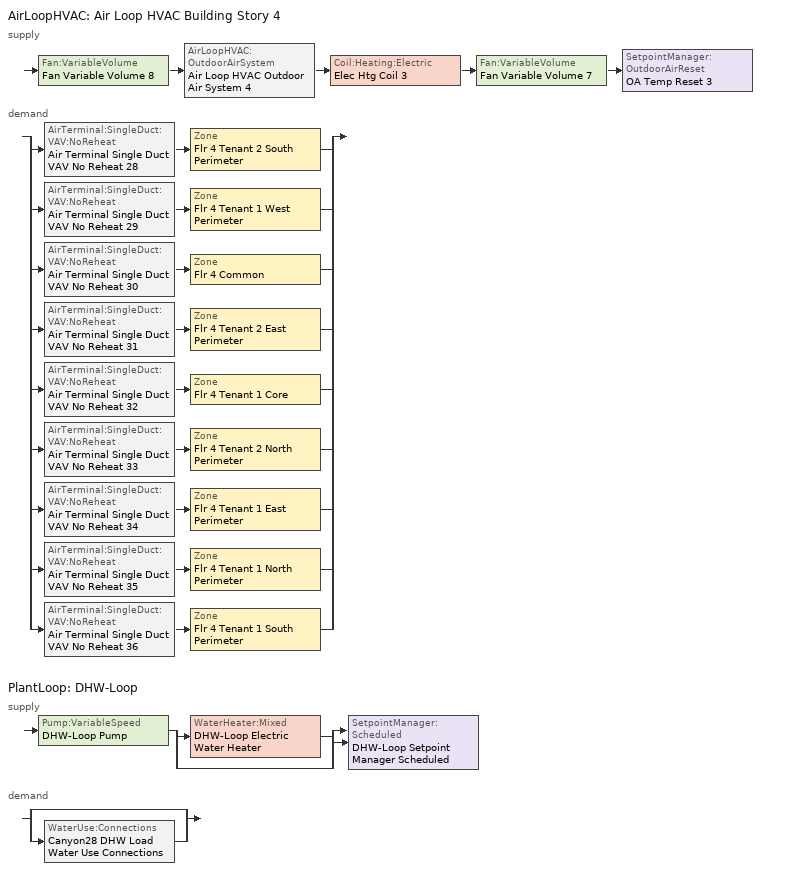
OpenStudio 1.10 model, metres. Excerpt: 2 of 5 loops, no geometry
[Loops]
AirLoopHVAC 'Air Loop HVAC Building Story 4'
 supply: Fan:VariableVolume 'Fan Variable Volume 8' > AirLoopHVAC:OutdoorAirSystem 'Air Loop HVAC Outdoor Air System 4' > Coil:Heating:Electric 'Elec Htg Coil 3' > Fan:VariableVolume 'Fan Variable Volume 7' > SetpointManager:OutdoorAirReset 'OA Temp Reset 3'
 demand: split
  | AirTerminal:SingleDuct:VAV:NoReheat 'Air Terminal Single Duct VAV No Reheat 28' > Zone 'Flr 4 Tenant 2 South Perimeter'
  | AirTerminal:SingleDuct:VAV:NoReheat 'Air Terminal Single Duct VAV No Reheat 29' > Zone 'Flr 4 Tenant 1 West Perimeter'
  | AirTerminal:SingleDuct:VAV:NoReheat 'Air Terminal Single Duct VAV No Reheat 30' > Zone 'Flr 4 Common'
  | AirTerminal:SingleDuct:VAV:NoReheat 'Air Terminal Single Duct VAV No Reheat 31' > Zone 'Flr 4 Tenant 2 East Perimeter'
  | AirTerminal:SingleDuct:VAV:NoReheat 'Air Terminal Single Duct VAV No Reheat 32' > Zone 'Flr 4 Tenant 1 Core'
  | AirTerminal:SingleDuct:VAV:NoReheat 'Air Terminal Single Duct VAV No Reheat 33' > Zone 'Flr 4 Tenant 2 North Perimeter'
  | AirTerminal:SingleDuct:VAV:NoReheat 'Air Terminal Single Duct VAV No Reheat 34' > Zone 'Flr 4 Tenant 1 East Perimeter'
  | AirTerminal:SingleDuct:VAV:NoReheat 'Air Terminal Single Duct VAV No Reheat 35' > Zone 'Flr 4 Tenant 1 North Perimeter'
  | AirTerminal:SingleDuct:VAV:NoReheat 'Air Terminal Single Duct VAV No Reheat 36' > Zone 'Flr 4 Tenant 1 South Perimeter'
PlantLoop 'DHW-Loop'
 supply: Pump:VariableSpeed 'DHW-Loop Pump' > split
  | WaterHeater:Mixed 'DHW-Loop Electric Water Heater'
  | bypass
  join > SetpointManager:Scheduled 'DHW-Loop Setpoint Manager Scheduled'
 demand: split
  | bypass
  | WaterUse:Connections 'Canyon28 DHW Load Water Use Connections'
[SizingPeriod:DesignDay]
Denver Intl Ap Ann Clg .4% Condns Enth=>MDB: Maximum Dry-Bulb Temperature {C}=27; Daily Dry-Bulb Temperature Range {deltaC}=15.2; Humidity Indicating Conditions at Maximum Dry-Bulb {BasedOnField A3}=58300; Barometric Pressure {Pa}=83011; Wind Speed {m/s}=4.2; Wind Direction {deg}=80; Sky Clearness=0; Rain Indicator=0; Snow Indicator=0; Day of Month=21; Month=7; Day Type=SummerDesignDay; Daylight Saving Time Indicator=0; Humidity Indicating Type=Enthalpy; Dry-Bulb Temperature Range Modifier Type=DefaultMultipliers; Solar Model Indicator=ASHRAETau; ASHRAE Taub=0.424; ASHRAE Taud=2.012
[Sizing:Zone] Zone Cooling Design Supply Air Temperature {C}=14; Zone Heating Design Supply Air Temperature {C}=40; Zone Cooling Design Supply Air Humidity Ratio {kg-H2O/kg-air}=0.0085; Zone Heating Design Supply Air Humidity Ratio {kg-H2O/kg-air}=0.008; Heating Design Air Flow Method=DesignDay
Name | Cooling Design Air Flow Method
Flr 4 Tenant 1 South Perimeter; Flr 4 Tenant 1 West Perimeter; Flr 4 Tenant 1 North Perimeter; Flr 4 Tenant 1 Core; Flr 4 Tenant 2 North Perimeter; Flr 4 Tenant 2 East Perimeter; Flr 4 Tenant 2 South Perimeter; Flr 4 Tenant 1 East Perimeter | DesignDay
Flr 4 Common
[Zone equipment]
Flr 4 Tenant 1 South Perimeter: Air Terminal Single Duct VAV No Reheat 36, Flr 4 Tenant 1 South Perimeter VRF terminal
Flr 4 Tenant 1 West Perimeter: Air Terminal Single Duct VAV No Reheat 29, Flr 4 Tenant 1 West Perimeter VRF terminal
Flr 4 Tenant 1 North Perimeter: Air Terminal Single Duct VAV No Reheat 35, Flr 4 Tenant 1 North Perimeter VRF terminal
Flr 4 Tenant 1 Core: Air Terminal Single Duct VAV No Reheat 32, Flr 4 Tenant 1 Core VRF terminal
Flr 4 Common: Air Terminal Single Duct VAV No Reheat 30, Flr 4 Common VRF terminal
Flr 4 Tenant 2 North Perimeter: Air Terminal Single Duct VAV No Reheat 33, Flr 4 Tenant 2 North Perimeter VRF terminal
Flr 4 Tenant 2 East Perimeter: Air Terminal Single Duct VAV No Reheat 31, Flr 4 Tenant 2 East Perimeter VRF terminal
Flr 4 Tenant 2 South Perimeter: Air Terminal Single Duct VAV No Reheat 28, Flr 4 Tenant 2 South Perimeter VRF terminal
Flr 4 Tenant 1 East Perimeter: Air Terminal Single Duct VAV No Reheat 34, Flr 4 Tenant 1 East Perimeter VRF terminal
[AirLoopHVAC]
Air Loop HVAC Building Story 4: Availability Schedule=Office Ventilation Schedule; Availability Manager=Availability Manager Night Cycle 4; Design Supply Air Flow Rate {m3/s}=AutoSize
[AvailabilityManager:NightCycle]
Availability Manager Night Cycle 4: Control Type=CycleOnAnyZoneFansOnly
[Sizing:System]
Air Loop HVAC Building Story 4: Type of Load to Size On=VentilationRequirement; Design Outdoor Air Flow Rate {m3/s}=Autosize; Minimum System Air Flow Ratio=0.3; Preheat Design Temperature {C}=7; Preheat Design Humidity Ratio {kg-H2O/kg-Air}=0.008; Precool Design Temperature {C}=12.8; Precool Design Humidity Ratio {kg-H2O/kg-Air}=0.008; Central Cooling Design Supply Air Temperature {C}=12.8; Central Heating Design Supply Air Temperature {C}=16.7; Sizing Option=NonCoincident; 100% Outdoor Air in Cooling=Yes; 100% Outdoor Air in Heating=Yes; Central Cooling Design Supply Air Humidity Ratio {kg-H2O/kg-Air}=0.0085; Central Heating Design Supply Air Humidity Ratio {kg-H2O/kg-Air}=0.008; Cooling Design Air Flow Method=DesignDay; Cooling Design Air Flow Rate {m3/s}=0; Heating Design Air Flow Method=DesignDay; Heating Design Air Flow Rate {m3/s}=0; System Outdoor Air Method=ZoneSum; Zone Maximum Outdoor Air Fraction=1; Cooling Supply Air Flow Rate Per Floor Area {m3/s-m2}=0.00996765; Cooling Fraction of Autosized Cooling Supply Air Flow Rate=1; Cooling Supply Air Flow Rate Per Unit Cooling Capacity {m3/s-W}=3.94755e-05; Heating Supply Air Flow Rate Per Floor Area {m3/s-m2}=0.00996765; Heating Fraction of Autosized Heating Supply Air Flow Rate=1; Heating Fraction of Autosized Cooling Supply Air Flow Rate=1; Heating Supply Air Flow Rate Per Unit Heating Capacity {m3/s-W}=3.15882e-05; Cooling Design Capacity Method=CoolingDesignCapacity; Cooling Design Capacity {W}=Autosize; Cooling Design Capacity Per Floor Area {W/m2}=234.7; Fraction of Autosized Cooling Design Capacity=1; Heating Design Capacity Method=HeatingDesignCapacity; Heating Design Capacity {W}=Autosize; Heating Design Capacity Per Floor Area {W/m2}=157; Fraction of Autosized Heating Design Capacity=1; Central Cooling Capacity Control Method=OnOff
[Fan:VariableVolume] Availability Schedule=Always On Discrete; Fan Efficiency=0.6; Maximum Flow Rate {m3/s}=Autosize; Fan Power Minimum Flow Rate Input Method=FixedFlowRate; Fan Power Minimum Flow Fraction=0.6; Fan Power Minimum Air Flow Rate {m3/s}=0; Motor Efficiency=0.9; Motor In Airstream Fraction=1; Fan Power Coefficient 1=0.0407599; Fan Power Coefficient 2=0.088045; Fan Power Coefficient 3=-0.0729261; Fan Power Coefficient 4=0.94374; Fan Power Coefficient 5=0
Name | Pressure Rise {Pa}
Fan Variable Volume 7 | 511.758
Fan Variable Volume 8 | 793.225
[Controller:OutdoorAir]
Controller Outdoor Air 4: Minimum Outdoor Air Flow Rate {m3/s}=autosize; Maximum Outdoor Air Flow Rate {m3/s}=autosize; Economizer Control Type=NoEconomizer; Economizer Control Action Type=ModulateFlow; Economizer Maximum Limit Dry-Bulb Temperature {C}=28; Economizer Maximum Limit Enthalpy {J/kg}=64000; Economizer Minimum Limit Dry-Bulb Temperature {C}=-100; Lockout Type=NoLockout; Minimum Limit Type=FixedMinimum; Minimum Fraction of Outdoor Air Schedule=Always On Discrete; Maximum Fraction of Outdoor Air Schedule=Always On Discrete; Controller Mechanical Ventilation=Controller Mechanical Ventilation 4; High Humidity Control=No; Heat Recovery Bypass Control Type=BypassWhenOAFlowGreaterThanMinimum
[Controller:MechanicalVentilation]
Controller Mechanical Ventilation 4: Availability Schedule=Office Ventilation Schedule; System Outdoor Air Method=ZoneSum
[AirLoopHVAC:OutdoorAirSystem]
Air Loop HVAC Outdoor Air System 4: Controller=Controller Outdoor Air 4
[AirTerminal:SingleDuct:VAV:NoReheat] Availability Schedule=Always On Discrete; Maximum Air Flow Rate {m3/s}=autosize; Zone Minimum Air Flow Input Method=Constant; Constant Minimum Air Flow Fraction=0.3; Control For Outdoor Air=No
Air Terminal Single Duct VAV No Reheat 28; Air Terminal Single Duct VAV No Reheat 29; Air Terminal Single Duct VAV No Reheat 30; Air Terminal Single Duct VAV No Reheat 31; Air Terminal Single Duct VAV No Reheat 32; Air Terminal Single Duct VAV No Reheat 33; Air Terminal Single Duct VAV No Reheat 34; Air Terminal Single Duct VAV No Reheat 35; Air Terminal Single Duct VAV No Reheat 36
[ZoneHVAC:TerminalUnit:VariableRefrigerantFlow] Terminal Unit Availability schedule=Always On Discrete; Supply Air Flow Rate During Cooling Operation {m3/s}=autosize; Supply Air Flow Rate When No Cooling is Needed {m3/s}=0; Supply Air Flow Rate During Heating Operation {m3/s}=autosize; Supply Air Flow Rate When No Heating is Needed {m3/s}=0; Outdoor Air Flow Rate During Cooling Operation {m3/s}=0; Outdoor Air Flow Rate During Heating Operation {m3/s}=0; Outdoor Air Flow Rate When No Cooling or Heating is Needed {m3/s}=0; Supply Air Fan Operating Mode Schedule=Cycling Fan Mode Always Zero; Zone Terminal Unit On Parasitic Electric Energy Use {W}=30; Zone Terminal Unit Off Parasitic Electric Energy Use {W}=20; Rated Total Heating Capacity Sizing Ratio {W/W}=1
Name | Supply Air Fan | Cooling Coil | Heating Coil
Flr 4 Tenant 2 South Perimeter VRF terminal | Flr 4 Tenant 2 South Perimeter VRF fan | Flr 4 Tenant 2 South Perimeter VRF cooling coil | Flr 4 Tenant 2 South Perimeter VRF heating coil
Flr 4 Tenant 1 West Perimeter VRF terminal | Flr 4 Tenant 1 West Perimeter VRF fan | Flr 4 Tenant 1 West Perimeter VRF cooling coil | Flr 4 Tenant 1 West Perimeter VRF heating coil
Flr 4 Common VRF terminal | Flr 4 Common VRF fan | Flr 4 Common VRF cooling coil | Flr 4 Common VRF heating coil
Flr 4 Tenant 2 East Perimeter VRF terminal | Flr 4 Tenant 2 East Perimeter VRF fan | Flr 4 Tenant 2 East Perimeter VRF cooling coil | Flr 4 Tenant 2 East Perimeter VRF heating coil
Flr 4 Tenant 1 Core VRF terminal | Flr 4 Tenant 1 Core VRF fan | Flr 4 Tenant 1 Core VRF cooling coil | Flr 4 Tenant 1 Core VRF heating coil
Flr 4 Tenant 2 North Perimeter VRF terminal | Flr 4 Tenant 2 North Perimeter VRF fan | Flr 4 Tenant 2 North Perimeter VRF cooling coil | Flr 4 Tenant 2 North Perimeter VRF heating coil
Flr 4 Tenant 1 East Perimeter VRF terminal | Flr 4 Tenant 1 East Perimeter VRF fan | Flr 4 Tenant 1 East Perimeter VRF cooling coil | Flr 4 Tenant 1 East Perimeter VRF heating coil
Flr 4 Tenant 1 North Perimeter VRF terminal | Flr 4 Tenant 1 North Perimeter VRF fan | Flr 4 Tenant 1 North Perimeter VRF cooling coil | Flr 4 Tenant 1 North Perimeter VRF heating coil
Flr 4 Tenant 1 South Perimeter VRF terminal | Flr 4 Tenant 1 South Perimeter VRF fan | Flr 4 Tenant 1 South Perimeter VRF cooling coil | Flr 4 Tenant 1 South Perimeter VRF heating coil
[Coil:Cooling:DX:VariableRefrigerantFlow] Availability Schedule=Always On Discrete; Rated Total Cooling Capacity {W}=autosize; Rated Sensible Heat Ratio=autosize; Rated Air Flow Rate {m3/s}=autosize
Name | Cooling Capacity Ratio Modifier Function of Temperature Curve | Cooling Capacity Modifier Curve Function of Flow Fraction
Flr 4 Tenant 2 South Perimeter VRF cooling coil | VRFTUCoolCapFT 27 | VRFACCoolCapFFF 27
Flr 4 Tenant 1 West Perimeter VRF cooling coil | VRFTUCoolCapFT 28 | VRFACCoolCapFFF 28
Flr 4 Common VRF cooling coil | VRFTUCoolCapFT 29 | VRFACCoolCapFFF 29
Flr 4 Tenant 2 East Perimeter VRF cooling coil | VRFTUCoolCapFT 30 | VRFACCoolCapFFF 30
Flr 4 Tenant 1 Core VRF cooling coil | VRFTUCoolCapFT 31 | VRFACCoolCapFFF 31
Flr 4 Tenant 2 North Perimeter VRF cooling coil | VRFTUCoolCapFT 32 | VRFACCoolCapFFF 32
Flr 4 Tenant 1 East Perimeter VRF cooling coil | VRFTUCoolCapFT 33 | VRFACCoolCapFFF 33
Flr 4 Tenant 1 North Perimeter VRF cooling coil | VRFTUCoolCapFT 34 | VRFACCoolCapFFF 34
Flr 4 Tenant 1 South Perimeter VRF cooling coil | VRFTUCoolCapFT 35 | VRFACCoolCapFFF 35
[Coil:Heating:DX:VariableRefrigerantFlow] Availability Schedule=Always On Discrete; Rated Total Heating Capacity {W}=autosize; Rated Air Flow Rate {m3/s}=autosize
Name | Heating Capacity Ratio Modifier Function of Temperature Curve | Heating Capacity Modifier Function of Flow Fraction Curve
Flr 4 Tenant 2 South Perimeter VRF heating coil | Coil Heating DX Variable Refrigerant Flow 1 VRFTUHeatCAPFT 27 | Coil Heating DX Variable Refrigerant Flow 1 VRFACCoolCapFFF 27
Flr 4 Tenant 1 West Perimeter VRF heating coil | Coil Heating DX Variable Refrigerant Flow 1 VRFTUHeatCAPFT 28 | Coil Heating DX Variable Refrigerant Flow 1 VRFACCoolCapFFF 28
Flr 4 Common VRF heating coil | Coil Heating DX Variable Refrigerant Flow 1 VRFTUHeatCAPFT 29 | Coil Heating DX Variable Refrigerant Flow 1 VRFACCoolCapFFF 29
Flr 4 Tenant 2 East Perimeter VRF heating coil | Coil Heating DX Variable Refrigerant Flow 1 VRFTUHeatCAPFT 30 | Coil Heating DX Variable Refrigerant Flow 1 VRFACCoolCapFFF 30
Flr 4 Tenant 1 Core VRF heating coil | Coil Heating DX Variable Refrigerant Flow 1 VRFTUHeatCAPFT 31 | Coil Heating DX Variable Refrigerant Flow 1 VRFACCoolCapFFF 31
Flr 4 Tenant 2 North Perimeter VRF heating coil | Coil Heating DX Variable Refrigerant Flow 1 VRFTUHeatCAPFT 32 | Coil Heating DX Variable Refrigerant Flow 1 VRFACCoolCapFFF 32
Flr 4 Tenant 1 East Perimeter VRF heating coil | Coil Heating DX Variable Refrigerant Flow 1 VRFTUHeatCAPFT 33 | Coil Heating DX Variable Refrigerant Flow 1 VRFACCoolCapFFF 33
Flr 4 Tenant 1 North Perimeter VRF heating coil | Coil Heating DX Variable Refrigerant Flow 1 VRFTUHeatCAPFT 34 | Coil Heating DX Variable Refrigerant Flow 1 VRFACCoolCapFFF 34
Flr 4 Tenant 1 South Perimeter VRF heating coil | Coil Heating DX Variable Refrigerant Flow 1 VRFTUHeatCAPFT 35 | Coil Heating DX Variable Refrigerant Flow 1 VRFACCoolCapFFF 35
[Fan:OnOff] Availability Schedule=Always On Discrete; Fan Efficiency=0.5; Pressure Rise {Pa}=375; Maximum Flow Rate {m3/s}=autosize; Motor Efficiency=0.8; Motor In Airstream Fraction=1
Name | Fan Power Ratio Function of Speed Ratio Curve | Fan Efficiency Ratio Function of Speed Ratio Curve
Flr 4 Tenant 2 South Perimeter VRF fan | Fan On Off Power Curve 27 | Fan On Off Efficiency Curve 27
Flr 4 Tenant 1 West Perimeter VRF fan | Fan On Off Power Curve 28 | Fan On Off Efficiency Curve 28
Flr 4 Common VRF fan | Fan On Off Power Curve 29 | Fan On Off Efficiency Curve 29
Flr 4 Tenant 2 East Perimeter VRF fan | Fan On Off Power Curve 30 | Fan On Off Efficiency Curve 30
Flr 4 Tenant 1 Core VRF fan | Fan On Off Power Curve 31 | Fan On Off Efficiency Curve 31
Flr 4 Tenant 2 North Perimeter VRF fan | Fan On Off Power Curve 32 | Fan On Off Efficiency Curve 32
Flr 4 Tenant 1 East Perimeter VRF fan | Fan On Off Power Curve 33 | Fan On Off Efficiency Curve 33
Flr 4 Tenant 1 North Perimeter VRF fan | Fan On Off Power Curve 34 | Fan On Off Efficiency Curve 34
Flr 4 Tenant 1 South Perimeter VRF fan | Fan On Off Power Curve 35 | Fan On Off Efficiency Curve 35
[Coil:Heating:Electric]
Elec Htg Coil 3: Availability Schedule=Always On Discrete 1
[SetpointManager:OutdoorAirReset]
OA Temp Reset 3: Control Variable=Temperature; Setpoint at Outdoor Low Temperature {C}=32.2222; Outdoor Low Temperature {C}=-28.8889; Setpoint at Outdoor High Temperature {C}=10; Outdoor High Temperature {C}=-6.66667
[WaterHeater:Mixed]
DHW-Loop Electric Water Heater: Tank Volume {m3}=0.757082; Setpoint Temperature Schedule=DHW-Loop-Temp-Schedule; Deadband Temperature Difference {deltaC}=2; Maximum Temperature Limit {C}=82.22; Heater Control Type=Cycle; Heater Maximum Capacity {W}=5000; Heater Fuel Type=Electricity; Heater Thermal Efficiency=1; Off Cycle Parasitic Fuel Consumption Rate {W}=0; Off Cycle Parasitic Fuel Type=Electricity; Off Cycle Parasitic Heat Fraction to Tank=0.8; On Cycle Parasitic Fuel Consumption Rate {W}=0; On Cycle Parasitic Fuel Type=Electricity; Ambient Temperature Indicator=Schedule; Ambient Temperature Schedule=DHW-Loop Electric Water Heater-Ambient-Temp-Schedule; Off Cycle Loss Coefficient to Ambient Temperature {W/K}=2.11398; On Cycle Loss Coefficient to Ambient Temperature {W/K}=2.11398; Use Side Effectiveness=1; Source Side Effectiveness=1; Use Side Design Flow Rate {m3/s}=autosize; Source Side Design Flow Rate {m3/s}=autosize; Indirect Water Heating Recovery Time {hr}=1.5
[PlantLoop]
DHW-Loop: Maximum Loop Temperature {C}=100; Minimum Loop Temperature {C}=0; Plant Loop Volume {m3}=Autocalculate; Load Distribution Scheme=Optimal
[Sizing:Plant]
DHW-Loop: Loop Type=Heating; Design Loop Exit Temperature {C}=57.2222; Loop Design Temperature Difference {deltaC}=47.2222; Sizing Option=NonCoincident; Zone Timesteps in Averaging Window=1; Coincident Sizing Factor Mode=None
[Pump:VariableSpeed]
DHW-Loop Pump: Rated Pump Head {Pa}=0; Motor Efficiency=1; Coefficient 1 of the Part Load Performance Curve=1; Coefficient 2 of the Part Load Performance Curve=0; Coefficient 3 of the Part Load Performance Curve=0; Coefficient 4 of the Part Load Performance Curve=0; Pump Control Type=Intermittent
[SetpointManager:Scheduled]
DHW-Loop Setpoint Manager Scheduled: Control Variable=Temperature; Schedule=DHW-Loop-Temp-Schedule
[WaterUse:Equipment:Definition]
Canyon28 DHW Load Water Use Equipment Definition: Peak Flow Rate {m3/s}=4.8074e-05; Target Temperature Schedule=Canyon28 DHW Load Hot Water Target Temperature Schedule
[WaterUse:Equipment]
Canyon28 DHW Load Water Use Equipment: Water Use Equipment Definition=Canyon28 DHW Load Water Use Equipment Definition; Flow Rate Fraction Schedule=Default Medium Office Hot Water Schedule
[WaterUse:Connections]
Canyon28 DHW Load Water Use Connections: Water Use Equipment Name 1=Canyon28 DHW Load Water Use Equipment
[Schedule:Ruleset]
Name | Default Day Schedule | Summer Design Day Schedule | Winter Design Day Schedule
Office Ventilation Schedule | Office Ventilation Schedule Weekday | Office Ventilation Schedule Summer Design Day | Office Ventilation Schedule Winter Design Day
Cycling Fan Mode Always Zero | Cycling PTAC Fan Mode Sch Default
Default Medium Office Hot Water Schedule | Default Medium Office Hot Water Schedule Weekday | Default Medium Office Hot Water Schedule Summer Design Day | Default Medium Office Hot Water Schedule Winter Design Day
DHW-Loop-Temp-Schedule | DHW-Loop-Temp-Schedule All Days
DHW-Loop Electric Water Heater-Ambient-Temp-Schedule | DHW-Loop Electric Water Heater-Ambient-Temp-Schedule All Days
Canyon28 DHW Load Hot Water Target Temperature Schedule | Canyon28 DHW Load Hot Water Target Temperature Schedule All Days
[Schedule:Day]
Office Ventilation Schedule Weekday: 7, 0, 0, 22, 0, 1, 24, 0, 0
Office Ventilation Schedule Winter Design Day; Office Ventilation Schedule Summer Design Day: 24, 0, 1
Office Ventilation Schedule Saturday: 7, 0, 0, 17, 0, 1, 24, 0, 0
Office Ventilation Schedule Sunday; Cycling PTAC Fan Mode Sch Default; Default Medium Office Hot Water Schedule Winter Design Day: 24, 0, 0
Default Medium Office Hot Water Schedule Weekday; Default Medium Office Hot Water Schedule Summer Design Day: 5, 0, 0.05, 6, 0, 0.08, 7, 0, 0.07, 8, 0, 0.19, 9, 0, 0.35, 10, 0, 0.38, 11, 0, 0.39, 12, 0, 0.47, 13, 0, 0.57, 14, 0, 0.54, 15, 0, 0.34, 16, 0, 0.33, 17, 0, 0.44, 18, 0, 0.26, 19, 0, 0.21, 20, 0, 0.15, 21, 0, 0.17, 22, 0, 0.08, 24, 0, 0.05
Default Medium Office Hot Water Schedule Saturday: 5, 0, 0.05, 6, 0, 0.08, 7, 0, 0.07, 8, 0, 0.11, 9, 0, 0.15, 10, 0, 0.21, 11, 0, 0.19, 12, 0, 0.23, 13, 0, 0.2, 14, 0, 0.19, 15, 0, 0.15, 16, 0, 0.13, 17, 0, 0.14, 21, 0, 0.07, 22, 0, 0.09, 24, 0, 0.05
Default Medium Office Hot Water Schedule Sunday: 5, 0, 0.04, 6, 0, 0.07, 11, 0, 0.04, 13, 0, 0.06, 14, 0, 0.09, 15, 0, 0.06, 21, 0, 0.04, 22, 0, 0.07, 24, 0, 0.04
DHW-Loop-Temp-Schedule All Days: 24, 0, 57.2222
DHW-Loop Electric Water Heater-Ambient-Temp-Schedule All Days: 24, 0, 20
Canyon28 DHW Load Hot Water Target Temperature Schedule All Days: 24, 0, 40.5556
[Schedule:Rule] Date Specification Type=DateRange; Start Month=1; Start Day=1; End Month=12; End Day=31
Name | Schedule Ruleset | Rule Order | Day Schedule | Apply Saturday | Apply Sunday
Office Ventilation Schedule Saturday Rule | Office Ventilation Schedule | 1 | Office Ventilation Schedule Saturday | Yes
Office Ventilation Schedule Sunday Rule | Office Ventilation Schedule | 0 | Office Ventilation Schedule Sunday |  | Yes
Default Medium Office Hot Water Schedule Saturday Rule | Default Medium Office Hot Water Schedule | 1 | Default Medium Office Hot Water Schedule Saturday | Yes
Default Medium Office Hot Water Schedule Sunday Rule | Default Medium Office Hot Water Schedule | 0 | Default Medium Office Hot Water Schedule Sunday |  | Yes
[Schedule:Constant] Value=1
Always On Discrete; Always On Discrete 1
[Curve:Cubic] Coefficient1 Constant=1; Coefficient2 x=0; Coefficient3 x**2=0; Coefficient4 x**3=0; Minimum Value of x {BasedOnField A2}=0; Maximum Value of x {BasedOnField A2}=1
Fan On Off Efficiency Curve 27; Fan On Off Efficiency Curve 28; Fan On Off Efficiency Curve 29; Fan On Off Efficiency Curve 30; Fan On Off Efficiency Curve 31; Fan On Off Efficiency Curve 32; Fan On Off Efficiency Curve 33; Fan On Off Efficiency Curve 34; Fan On Off Efficiency Curve 35
[Curve:Biquadratic]
Name | Coefficient1 Constant | Coefficient2 x | Coefficient3 x**2 | Coefficient4 y | Coefficient5 y**2 | Coefficient6 x*y | Minimum Value of x {BasedOnField A2} | Maximum Value of x {BasedOnField A2} | Minimum Value of y {BasedOnField A3} | Maximum Value of y {BasedOnField A3} | Minimum Curve Output {BasedOnField A4} | Maximum Curve Output {BasedOnField A4}
VRFTUCoolCapFT 27; VRFTUCoolCapFT 28; VRFTUCoolCapFT 29; VRFTUCoolCapFT 30; VRFTUCoolCapFT 31; VRFTUCoolCapFT 32; VRFTUCoolCapFT 33; VRFTUCoolCapFT 34; VRFTUCoolCapFT 35 | 0.0585884 | 0.0587397 | -0.000210275 | 0.010937 | -0.000121955 | -0.000524662 | 15 | 23.89 | 20 | 43.33 | 0.8083 | 1.2583
Coil Heating DX Variable Refrigerant Flow 1 VRFTUHeatCAPFT 27; Coil Heating DX Variable Refrigerant Flow 1 VRFTUHeatCAPFT 28; Coil Heating DX Variable Refrigerant Flow 1 VRFTUHeatCAPFT 29; Coil Heating DX Variable Refrigerant Flow 1 VRFTUHeatCAPFT 30; Coil Heating DX Variable Refrigerant Flow 1 VRFTUHeatCAPFT 31; Coil Heating DX Variable Refrigerant Flow 1 VRFTUHeatCAPFT 32; Coil Heating DX Variable Refrigerant Flow 1 VRFTUHeatCAPFT 33; Coil Heating DX Variable Refrigerant Flow 1 VRFTUHeatCAPFT 34; Coil Heating DX Variable Refrigerant Flow 1 VRFTUHeatCAPFT 35 | 0.375444 | 0.0668191 | -0.00194171 | 0.0442618 | -0.000400958 | -0.00148198 | 21.11 | 27.22 | -15 | 18.33 | 0.6074 | 1
[Curve:Quadratic] Coefficient1 Constant=0.8; Coefficient2 x=0.2; Coefficient3 x**2=0; Minimum Value of x {BasedOnField A2}=0.5; Maximum Value of x {BasedOnField A2}=1.5
VRFACCoolCapFFF 27; Coil Heating DX Variable Refrigerant Flow 1 VRFACCoolCapFFF 27; VRFACCoolCapFFF 28; Coil Heating DX Variable Refrigerant Flow 1 VRFACCoolCapFFF 28; VRFACCoolCapFFF 29; Coil Heating DX Variable Refrigerant Flow 1 VRFACCoolCapFFF 29; VRFACCoolCapFFF 30; Coil Heating DX Variable Refrigerant Flow 1 VRFACCoolCapFFF 30; VRFACCoolCapFFF 31; Coil Heating DX Variable Refrigerant Flow 1 VRFACCoolCapFFF 31; VRFACCoolCapFFF 32; Coil Heating DX Variable Refrigerant Flow 1 VRFACCoolCapFFF 32; VRFACCoolCapFFF 33; Coil Heating DX Variable Refrigerant Flow 1 VRFACCoolCapFFF 33; VRFACCoolCapFFF 34; Coil Heating DX Variable Refrigerant Flow 1 VRFACCoolCapFFF 34; VRFACCoolCapFFF 35; Coil Heating DX Variable Refrigerant Flow 1 VRFACCoolCapFFF 35
[Curve:Exponent] Coefficient1 Constant=1; Coefficient2 Constant=0; Coefficient3 Constant=0; Minimum Value of x {BasedOnField A2}=0; Maximum Value of x {BasedOnField A2}=1
Fan On Off Power Curve 27; Fan On Off Power Curve 28; Fan On Off Power Curve 29; Fan On Off Power Curve 30; Fan On Off Power Curve 31; Fan On Off Power Curve 32; Fan On Off Power Curve 33; Fan On Off Power Curve 34; Fan On Off Power Curve 35
